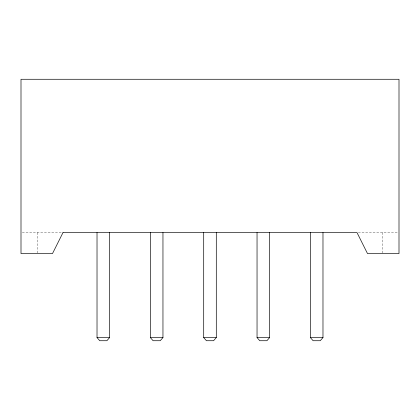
<?xml version="1.0" encoding="UTF-8"?>
<svg xmlns="http://www.w3.org/2000/svg" width="420" height="420" viewBox="0 0 420 420"><rect width="100%" height="100%" fill="white"/><g stroke="black" fill="none" stroke-linecap="round" stroke-linejoin="round"><path stroke-width="0.32" stroke-dasharray="2.1 1.58" d="M22.292 232.575L61.709 232.575M358.292 232.575L397.709 232.575M382.2 232.575L382.2 252.94M37.8 232.575L37.8 252.94"/><path stroke-width="0.63" d="M109.62 232.575L109.62 337.575L106.89 340.725L99.75 340.725L97.02 337.575L97.02 232.575M162.96 232.575L162.96 337.575L160.23 340.725L153.09 340.725L150.36 337.575L150.36 232.575M216.3 232.575L216.3 337.575L213.57 340.725L206.43 340.725L203.7 337.575L203.7 232.575M269.64 232.575L269.64 337.575L266.91 340.725L259.77 340.725L257.04 337.575L257.04 232.575M322.98 232.575L322.98 337.575L320.25 340.725L313.11 340.725L310.38 337.575L310.38 232.575M97.02 337.575L109.62 337.575M150.36 337.575L162.96 337.575M203.7 337.575L216.3 337.575M257.04 337.575L269.64 337.575M310.38 337.575L322.98 337.575M63 232.575L52.5 253.575L21 253.575L21 79.275L399 79.275L399 253.575L367.5 253.575L357 232.575L63 232.575"/></g></svg>
